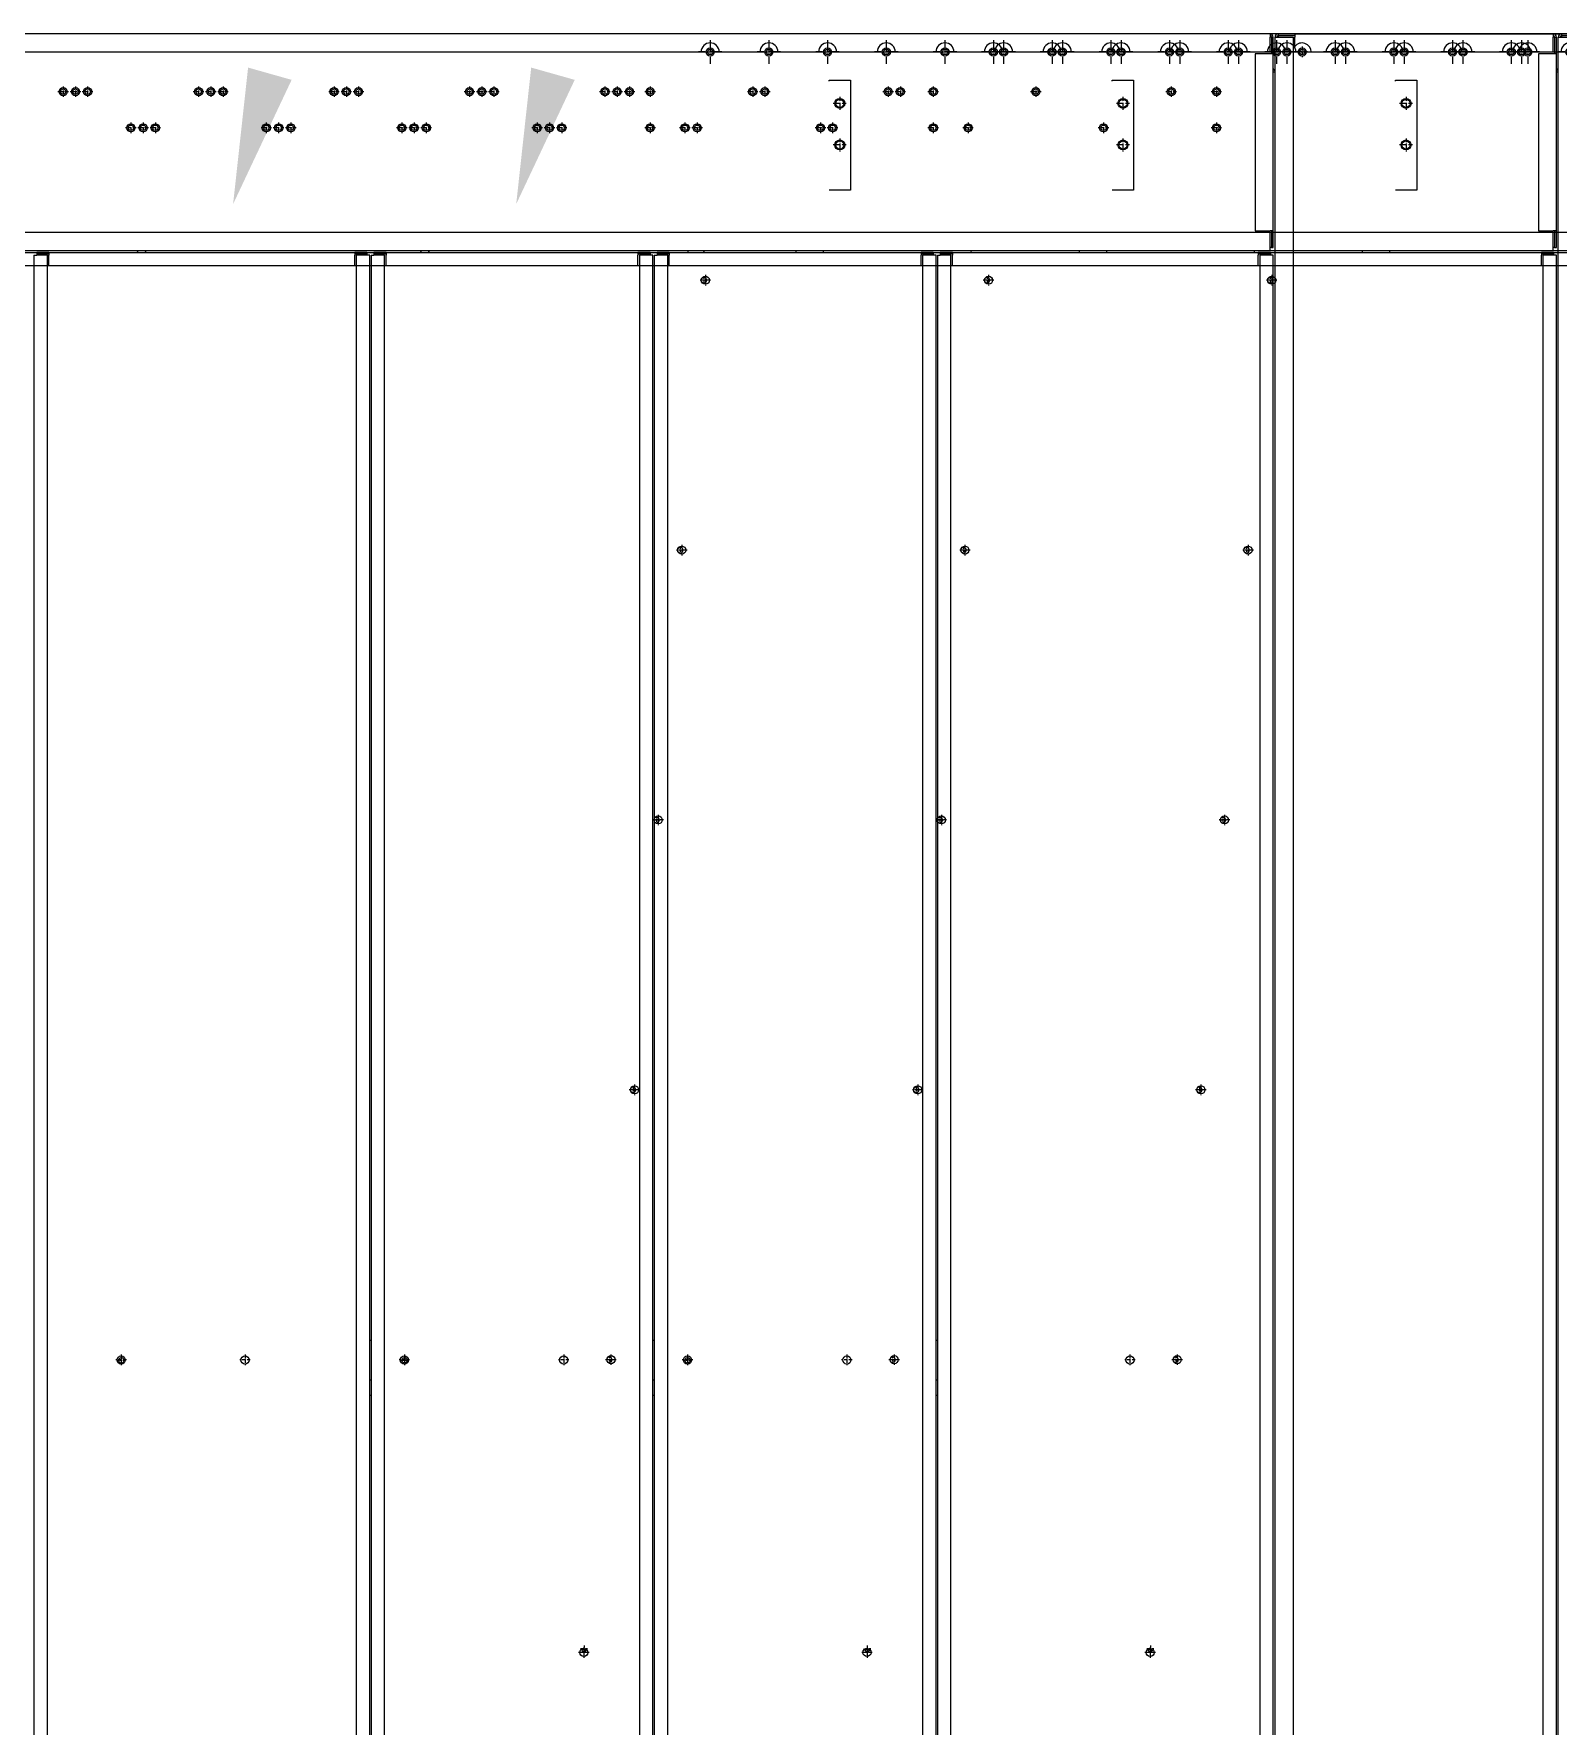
# Model space of a CAD drawing. Header units: millimetres. Extents: x -662642 to 33419, y -141169 to 23423.
# Drawn here: x -653364 to -651676, y -133570 to -131695 of the extents above; entities that cross this region are included whole.
import ezdxf

# ---------------------------------------------------------------- set-up
doc = ezdxf.new("R2010")
doc.units = ezdxf.units.MM
doc.linetypes.add('DASHDOT', pattern=[18.5, 12, -3, 0.5, -3])
doc.layers.add('냉각탑_dim', color=1, linetype='Continuous')

# ---------------------------------------------------------------- blocks, each defined once
blk = doc.blocks.new('1')
at = {"color": 7, "lineweight": 20}
for p, q in [((15099.1, 12708.5), (12106.1, 12708.5)), ((15126.6, 12708.5), (15580.6, 12708.5)), ((12654.6, 12688.5), (14469.1, 12688.5)), ((14489.1, 12688.5), (14534.1, 12688.5)), ((14554.1, 12688.5), (14599.1, 12688.5)), ((14619.1, 12688.5), (14664.1, 12688.5)), ((14684.1, 12688.5), (14729.1, 12688.5)), ((14749.1, 12688.5), (14794.1, 12688.5)), ((14814.1, 12688.5), (14859.1, 12688.5)), ((14879.1, 12688.5), (14924.1, 12688.5)), ((14944.1, 12688.5), (14989.1, 12688.5)), ((15009.1, 12688.5), (15054.1, 12688.5)), ((15074.1, 12688.5), (15099.1, 12688.5)), ((15104.6, 9264), (15104.6, 12705)), ((15124.6, 12705), (15124.6, 9264)), ((15144.6, 12688.5), (15374.6, 12688.5)), ((15394.6, 12688.5), (15580.6, 12688.5)), ((15082.6, 12686.5), (15082.6, 12490.5)), ((15102.6, 12490.5), (15102.6, 12686.5)), ((14610.8, 12657.1), (14634.4, 12657.1)), ((14634.4, 12657.1), (14634.4, 12535.5)), ((14634.4, 12535.5), (14610.8, 12535.5)), ((15099.1, 12488.5), (12754.1, 12488.5)), ((12106.1, 12468.5), (15099.1, 12468.5)), ((13103.1, 12463.4), (13103.1, 9613.6)), ((13118.1, 9613.6), (13118.1, 12463.4)), ((13119.7, 12466.5), (14085.5, 12466.5)), ((14087.1, 12463.4), (14087.1, 9613.6)), ((14102.1, 9613.6), (14102.1, 12463.4)), ((14103.6, 12463.4), (14103.6, 9613.6)), ((14118.6, 9613.6), (14118.6, 12463.4)), ((14120.2, 12466.5), (15086, 12466.5)), ((15087.6, 12463.4), (15087.6, 9613.6)), ((15102.6, 9613.6), (15102.6, 12463.4)), ((14085.5, 12451.5), (13119.7, 12451.5)), ((15086, 12451.5), (14120.2, 12451.5))]:
    blk.add_line(p, q, dxfattribs=at)
at = {"color": 7, "lineweight": 20, "ltscale": 0.0875}
for p, q in [((15099.1, 12708.5), (15099.1, 12705)), ((15126.6, 12708.5), (15126.6, 12705)), ((15104.6, 12705), (15108.1, 12705)), ((15102.6, 12686.5), (15099.1, 12686.5)), ((15102.6, 12490.5), (15099.1, 12490.5)), ((15099.1, 12468.5), (15099.1, 12472))]:
    blk.add_line(p, q, dxfattribs=at)
at = {"color": 7, "lineweight": 20, "ltscale": 0.4625}
for p, q in [((15108.1, 12708.5), (15126.6, 12708.5)), ((15100.6, 12705), (15100.6, 12686.5)), ((15102.6, 12686.5), (15102.6, 12705)), ((15126.6, 12706.5), (15108.1, 12706.5)), ((15100.6, 12490.5), (15100.6, 12472)), ((15102.6, 12472), (15102.6, 12490.5))]:
    blk.add_line(p, q, dxfattribs=at)
at = {"color": 7, "lineweight": 20, "ltscale": 0.05}
for p, q in [((15108.1, 12708.5), (15108.1, 12706.5)), ((15100.6, 12705), (15102.6, 12705)), ((14574.4, 12466.5), (14574.4, 12468.5)), ((15100.6, 12472), (15102.6, 12472))]:
    blk.add_line(p, q, dxfattribs=at)
at = {"color": 7, "linetype": 'DASHDOT', "lineweight": 20}
for p, q in [((14492.1, 12688.5), (14466.1, 12688.5)), ((14479.1, 12701.5), (14479.1, 12675.5)), ((14557.1, 12688.5), (14531.1, 12688.5)), ((14544.1, 12701.5), (14544.1, 12675.5)), ((14622.1, 12688.5), (14596.1, 12688.5)), ((14609.1, 12701.5), (14609.1, 12675.5)), ((14687.1, 12688.5), (14661.1, 12688.5)), ((14674.1, 12701.5), (14674.1, 12675.5)), ((14752.1, 12688.5), (14726.1, 12688.5)), ((14739.1, 12701.5), (14739.1, 12675.5)), ((14817.1, 12688.5), (14791.1, 12688.5)), ((14804.1, 12701.5), (14804.1, 12675.5)), ((14882.1, 12688.5), (14856.1, 12688.5)), ((14869.1, 12701.5), (14869.1, 12675.5)), ((14947.1, 12688.5), (14921.1, 12688.5)), ((14934.1, 12701.5), (14934.1, 12675.5)), ((15012.1, 12688.5), (14986.1, 12688.5)), ((14999.1, 12701.5), (14999.1, 12675.5)), ((15077.1, 12688.5), (15051.1, 12688.5)), ((15064.1, 12701.5), (15064.1, 12675.5)), ((15397.6, 12688.5), (15371.6, 12688.5)), ((15384.6, 12701.5), (15384.6, 12675.5))]:
    blk.add_line(p, q, dxfattribs=at)
at = {"color": 7, "lineweight": 20, "ltscale": 0.0375}
for p, q in [((15100.6, 12705), (15099.1, 12705)), ((15108.1, 12706.5), (15108.1, 12705)), ((13106.2, 12464.9), (13106.2, 12463.4)), ((14099, 12464.9), (14099, 12463.4)), ((14106.7, 12464.9), (14106.7, 12463.4)), ((15100.6, 12472), (15099.1, 12472)), ((15099.5, 12464.9), (15099.5, 12463.4)), ((14103.6, 11261.5), (14102.1, 11261.5)), ((14103.6, 11217.5), (14102.1, 11217.5)), ((14103.6, 11200.5), (14102.1, 11200.5))]:
    blk.add_line(p, q, dxfattribs=at)
at = {"color": 7, "lineweight": 20, "ltscale": 0.4125}
for p, q in [((15099.1, 12688.5), (15099.1, 12705)), ((15108.1, 12705), (15124.6, 12705)), ((15099.1, 12686.5), (15082.6, 12686.5)), ((15082.6, 12490.5), (15099.1, 12490.5)), ((15099.1, 12472), (15099.1, 12488.5))]:
    blk.add_line(p, q, dxfattribs=at)
at = {"color": 7, "lineweight": 20, "ltscale": 0.2625}
blk.add_line((15126.6, 12694.5), (15126.6, 12705), dxfattribs=at)
at = {"color": 7, "linetype": 'DASHDOT', "lineweight": 20, "ltscale": 0.2925}
for p, q in [((15140.4, 12688.5), (15128.7, 12688.5)), ((14218.4, 12644.5), (14206.7, 12644.5)), ((14368.4, 12644.5), (14356.7, 12644.5)), ((14418.4, 12644.5), (14406.7, 12644.5)), ((14143.4, 12604.5), (14131.7, 12604.5)), ((14293.4, 12604.5), (14281.7, 12604.5)), ((14418.4, 12604.5), (14406.7, 12604.5)), ((14479.6, 12435.7), (14467.9, 12435.7)), ((14453.5, 12136.8), (14441.8, 12136.8)), ((14427.3, 11838), (14415.6, 11838)), ((14322.7, 11239.9), (14311, 11239.9)), ((14345, 10916), (14333.3, 10916))]:
    blk.add_line(p, q, dxfattribs=at)
at = {"color": 7, "linetype": 'DASHDOT', "lineweight": 20, "ltscale": 0.292505}
for p, q in [((15134.6, 12694.4), (15134.6, 12682.7)), ((13162.6, 12650.4), (13162.6, 12638.7)), ((13312.6, 12650.4), (13312.6, 12638.7)), ((13462.6, 12650.4), (13462.6, 12638.7)), ((13612.6, 12650.4), (13612.6, 12638.7)), ((13762.6, 12650.4), (13762.6, 12638.7)), ((13912.6, 12650.4), (13912.6, 12638.7)), ((14062.6, 12650.4), (14062.6, 12638.7)), ((14212.6, 12650.4), (14212.6, 12638.7)), ((14362.6, 12650.4), (14362.6, 12638.7)), ((14412.6, 12650.4), (14412.6, 12638.7)), ((13237.6, 12610.4), (13237.6, 12598.7)), ((13387.6, 12610.4), (13387.6, 12598.7)), ((13537.6, 12610.4), (13537.6, 12598.7)), ((13687.6, 12610.4), (13687.6, 12598.7)), ((13837.6, 12610.4), (13837.6, 12598.7)), ((13987.6, 12610.4), (13987.6, 12598.7)), ((14137.6, 12610.4), (14137.6, 12598.7)), ((14287.6, 12610.4), (14287.6, 12598.7)), ((14412.6, 12610.4), (14412.6, 12598.7))]:
    blk.add_line(p, q, dxfattribs=at)
at = {"color": 7, "lineweight": 20, "ltscale": 0.023431}
blk.add_line((14610.8, 12656.1), (14610.8, 12657.1), dxfattribs=at)
at = {"color": 7, "lineweight": 20, "ltscale": 0.012499}
for p, q in [((15104.6, 12668.5), (15104.1, 12668.5)), ((15104.6, 12666.5), (15104.1, 12666.5))]:
    blk.add_line(p, q, dxfattribs=at)
at = {"color": 7, "linetype": 'DASHDOT', "lineweight": 20, "ltscale": 0.292499}
for p, q in [((13168.4, 12644.5), (13156.7, 12644.5)), ((13318.4, 12644.5), (13306.7, 12644.5)), ((13468.4, 12644.5), (13456.7, 12644.5)), ((13618.4, 12644.5), (13606.7, 12644.5)), ((13768.4, 12644.5), (13756.7, 12644.5)), ((13918.4, 12644.5), (13906.7, 12644.5)), ((14068.4, 12644.5), (14056.7, 12644.5)), ((13243.4, 12604.5), (13231.7, 12604.5)), ((13393.4, 12604.5), (13381.7, 12604.5)), ((13543.4, 12604.5), (13531.7, 12604.5)), ((13693.4, 12604.5), (13681.7, 12604.5)), ((13843.4, 12604.5), (13831.7, 12604.5)), ((13993.4, 12604.5), (13981.7, 12604.5)), ((14473.8, 12441.5), (14473.8, 12429.8)), ((14447.6, 12142.7), (14447.6, 12131)), ((14421.5, 11843.8), (14421.5, 11832.1)), ((14395.3, 11544.9), (14395.3, 11533.2)), ((14401.2, 11539.1), (14389.5, 11539.1)), ((13336.9, 11245.8), (13336.9, 11234.1)), ((13826.9, 11245.8), (13826.9, 11234.1)), ((14316.9, 11245.8), (14316.9, 11234.1)), ((14369.2, 11246.1), (14369.2, 11234.4)), ((14375, 11240.2), (14363.3, 11240.2))]:
    blk.add_line(p, q, dxfattribs=at)
at = {"color": 7, "linetype": 'DASHDOT', "lineweight": 20, "ltscale": 0.357495}
for p, q in [((14622.6, 12638.7), (14622.6, 12624.4)), ((14622.6, 12592.7), (14622.6, 12578.4))]:
    blk.add_line(p, q, dxfattribs=at)
at = {"color": 7, "linetype": 'DASHDOT', "lineweight": 20, "ltscale": 0.3575}
for p, q in [((14629.7, 12631.5), (14615.4, 12631.5)), ((14629.7, 12585.5), (14615.4, 12585.5))]:
    blk.add_line(p, q, dxfattribs=at)
at = {"color": 7, "lineweight": 20, "ltscale": 0.0775}
for p, q in [((13103.1, 12463.4), (13106.2, 12463.4)), ((13119.7, 12466.5), (13119.7, 12463.4)), ((14085.5, 12466.5), (14085.5, 12463.4)), ((14102.1, 12463.4), (14099, 12463.4)), ((14103.6, 12463.4), (14106.7, 12463.4)), ((14120.2, 12466.5), (14120.2, 12463.4)), ((15086, 12466.5), (15086, 12463.4)), ((15102.6, 12463.4), (15099.5, 12463.4))]:
    blk.add_line(p, q, dxfattribs=at)
at = {"color": 7, "lineweight": 20, "ltscale": 0.3375}
for p, q in [((13119.7, 12466.5), (13106.2, 12466.5)), ((13106.2, 12464.9), (13119.7, 12464.9)), ((14099, 12466.5), (14085.5, 12466.5)), ((14085.5, 12464.9), (14099, 12464.9)), ((14120.2, 12466.5), (14106.7, 12466.5)), ((14106.7, 12464.9), (14120.2, 12464.9)), ((15099.5, 12466.5), (15086, 12466.5)), ((15086, 12464.9), (15099.5, 12464.9))]:
    blk.add_line(p, q, dxfattribs=at)
at = {"color": 7, "lineweight": 20, "ltscale": 0.04}
for p, q in [((13106.2, 12466.5), (13106.2, 12464.9)), ((14099, 12466.5), (14099, 12464.9)), ((14106.7, 12466.5), (14106.7, 12464.9)), ((15099.5, 12466.5), (15099.5, 12464.9))]:
    blk.add_line(p, q, dxfattribs=at)
at = {"color": 7, "lineweight": 20, "ltscale": 0.2975}
for p, q in [((13118.1, 12463.4), (13106.2, 12463.4)), ((13119.7, 12451.5), (13119.7, 12463.4)), ((14085.5, 12451.5), (14085.5, 12463.4)), ((14099, 12463.4), (14087.1, 12463.4)), ((14118.6, 12463.4), (14106.7, 12463.4)), ((14120.2, 12451.5), (14120.2, 12463.4)), ((15086, 12451.5), (15086, 12463.4)), ((15099.5, 12463.4), (15087.6, 12463.4))]:
    blk.add_line(p, q, dxfattribs=at)
at = {"color": 7, "lineweight": 20, "ltscale": 0.050191}
for p, q in [((13540.5, 12468.5), (13540.3, 12466.5)), ((13540.3, 12466.5), (13540.5, 12468.5)), ((13845.3, 12468.5), (13845.1, 12466.5)), ((13845.1, 12466.5), (13845.3, 12468.5))]:
    blk.add_line(p, q, dxfattribs=at)
at = {"color": 7, "lineweight": 20, "ltscale": 0.05019}
blk.add_line((14454.7, 12466.5), (14454.9, 12468.5), dxfattribs=at)
at = {"color": 7, "lineweight": 20, "ltscale": 0.049997}
blk.add_line((14604.4, 12468.5), (14604.4, 12466.5), dxfattribs=at)
at = {"color": 7, "lineweight": 20, "ltscale": 0.04994}
blk.add_line((14604.4, 12468.5), (14604.4, 12466.5), dxfattribs=at)
at = {"color": 7, "linetype": 'DASHDOT', "lineweight": 20, "ltscale": 0.195}
for p, q in [((14476, 12435.7), (14468.2, 12435.7)), ((14397.6, 11539.1), (14389.8, 11539.1)), ((14371.4, 11240.2), (14363.6, 11240.2)), ((14343.1, 10916), (14335.3, 10916)), ((14343.4, 10919.9), (14335.6, 10919.9))]:
    blk.add_line(p, q, dxfattribs=at)
at = {"color": 7, "linetype": 'DASHDOT', "lineweight": 20, "ltscale": 0.194995}
for p, q in [((14472.1, 12439.6), (14472.1, 12431.8)), ((14446, 12140.7), (14446, 12132.9)), ((14419.8, 11841.8), (14419.8, 11834)), ((13827, 11243.4), (13827, 11235.6))]:
    blk.add_line(p, q, dxfattribs=at)
at = {"color": 7, "linetype": 'DASHDOT', "lineweight": 20, "ltscale": 0.195001}
for p, q in [((14449.9, 12136.8), (14442.1, 12136.8)), ((14423.7, 11837.9), (14415.9, 11837.9)), ((14393.7, 11543), (14393.7, 11535.2)), ((13830.9, 11239.5), (13823.1, 11239.5)), ((14367.5, 11244.1), (14367.5, 11236.3)), ((14339.5, 10923.8), (14339.5, 10916))]:
    blk.add_line(p, q, dxfattribs=at)
at = {"color": 7, "linetype": 'DASHDOT', "lineweight": 20, "ltscale": 0.292502}
for p, q in [((13342.7, 11239.9), (13331, 11239.9)), ((13832.7, 11239.9), (13821, 11239.9)), ((14339.2, 10921.8), (14339.2, 10910.1))]:
    blk.add_line(p, q, dxfattribs=at)
at = {"color": 7, "linetype": 'DASHDOT', "lineweight": 20, "ltscale": 0.194998}
blk.add_line((14339.2, 10919.9), (14339.2, 10912.1), dxfattribs=at)
at = {"color": 7, "lineweight": 20}
for centre, radius in [((14479.1, 12688.5), 4.5), ((14479.1, 12688.5), 3), ((14544.1, 12688.5), 4.5), ((14544.1, 12688.5), 3), ((14609.1, 12688.5), 4.5), ((14609.1, 12688.5), 3), ((14674.1, 12688.5), 4.5), ((14674.1, 12688.5), 3), ((14739.1, 12688.5), 4.5), ((14739.1, 12688.5), 3), ((14804.1, 12688.5), 4.5), ((14804.1, 12688.5), 3), ((14869.1, 12688.5), 4.5), ((14869.1, 12688.5), 3), ((14934.1, 12688.5), 4.5), ((14934.1, 12688.5), 3), ((14999.1, 12688.5), 4.5), ((14999.1, 12688.5), 3), ((15064.1, 12688.5), 4.5), ((15064.1, 12688.5), 3), ((15134.6, 12688.5), 4.5), ((15134.6, 12688.5), 3), ((15384.6, 12688.5), 4.5), ((15384.6, 12688.5), 3), ((13162.6, 12644.5), 4.5), ((13162.6, 12644.5), 3), ((13312.6, 12644.5), 4.5), ((13312.6, 12644.5), 3), ((13462.6, 12644.5), 4.5), ((13462.6, 12644.5), 3), ((13612.6, 12644.5), 4.5), ((13612.6, 12644.5), 3), ((13762.6, 12644.5), 4.5), ((13762.6, 12644.5), 3), ((13912.6, 12644.5), 4.5), ((13912.6, 12644.5), 3), ((14062.6, 12644.5), 4.5), ((14062.6, 12644.5), 3), ((14212.6, 12644.5), 4.5), ((14212.6, 12644.5), 3), ((14362.6, 12644.5), 4.5), ((14362.6, 12644.5), 3), ((14412.6, 12644.5), 4.5), ((14412.6, 12644.5), 3), ((14622.6, 12631.5), 5.5), ((14622.6, 12631.5), 4.5), ((13237.6, 12604.5), 4.5), ((13237.6, 12604.5), 3), ((13387.6, 12604.5), 4.5), ((13387.6, 12604.5), 3), ((13537.6, 12604.5), 4.5), ((13537.6, 12604.5), 3), ((13687.6, 12604.5), 4.5), ((13687.6, 12604.5), 3), ((13837.6, 12604.5), 4.5), ((13837.6, 12604.5), 3), ((13987.6, 12604.5), 4.5), ((13987.6, 12604.5), 3), ((14137.6, 12604.5), 4.5), ((14137.6, 12604.5), 3), ((14287.6, 12604.5), 4.5), ((14287.6, 12604.5), 3), ((14412.6, 12604.5), 4.5), ((14412.6, 12604.5), 3), ((14622.6, 12585.5), 5.5), ((14622.6, 12585.5), 4.5), ((14473.8, 12435.7), 4.5), ((14447.6, 12136.8), 4.5), ((14421.5, 11838), 4.5), ((14395.3, 11539.1), 4.5), ((13336.9, 11239.9), 4.5), ((13826.9, 11239.9), 4.5), ((13827, 11239.5), 3), ((14316.9, 11239.9), 4.5), ((14369.2, 11240.2), 4.5), ((14339.2, 10916), 4.5)]:
    blk.add_circle(centre, radius, dxfattribs=at)
for centre, radius, start, end in [((15099.1, 12705), 3.5, 0, 90), ((15108.1, 12705), 3.5, 90, 180), ((14479.1, 12688.5), 10, 0, 180), ((14544.1, 12688.5), 10, 0, 180), ((14609.1, 12688.5), 10, 0, 180), ((14674.1, 12688.5), 10, 0, 180), ((14739.1, 12688.5), 10, 0, 180), ((14804.1, 12688.5), 10, 0, 180), ((14869.1, 12688.5), 10, 0, 180), ((14934.1, 12688.5), 10, 0, 180), ((14999.1, 12688.5), 10, 0, 180), ((15064.1, 12688.5), 10, 0, 180), ((15099.1, 12705), 1.5, 0, 90), ((15108.1, 12705), 1.5, 90, 180), ((15134.6, 12688.5), 10, 0, 143.1301), ((15384.6, 12688.5), 10, 0, 180), ((15104.1, 12670), 1.5, 180, 270), ((15104.1, 12670), 3.5, 244.6225, 270), ((14472.1, 12435.7), 3, 210.7279, 150.2124), ((14446, 12136.8), 3, 210.7279, 150.2124), ((14419.8, 11837.9), 3, 210.7279, 150.2124), ((14393.7, 11539.1), 3, 210.7279, 150.2124), ((14367.5, 11240.2), 3, 210.7279, 150.2124), ((14339.5, 10919.9), 3, 186.3049, 343.766), ((14339.2, 10916), 3, 36.8103, 133.1897)]:
    blk.add_arc(centre, radius, start, end, dxfattribs=at)
at = {"layer": '냉각탑_dim', "lineweight": 20}
blk.add_solid([(13702, 12657.6), (13637.2, 12520), (13653.8, 12671.2)], dxfattribs=at)

msp = doc.modelspace()

# ---------------------------------------------------------------- block references
at = {"lineweight": 5}
for p in [(-667094.5, -144403.9), (-666780.9, -144403.9), (-666467.4, -144403.9)]:
    msp.add_blockref('1', p, dxfattribs=at)

doc.saveas('drawing.dxf')
